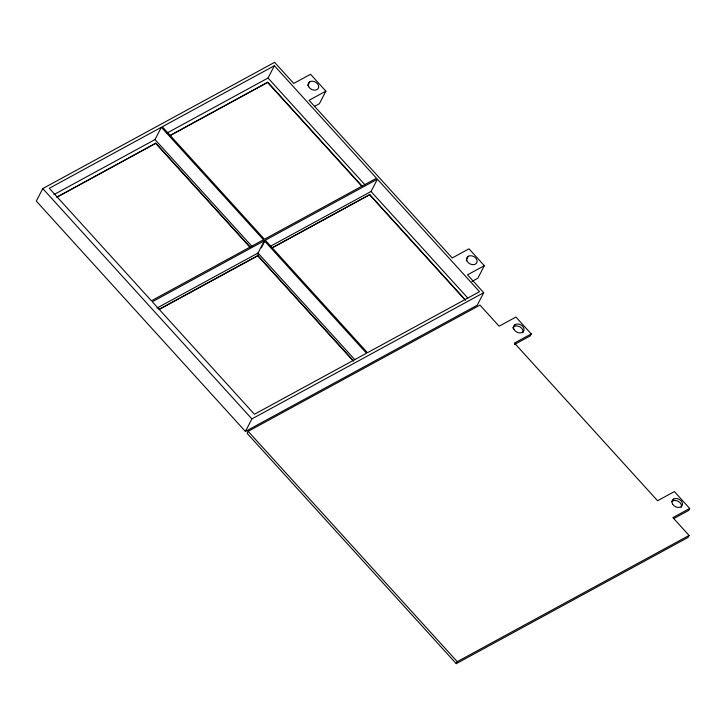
<?xml version="1.0" encoding="UTF-8"?>
<svg xmlns="http://www.w3.org/2000/svg" width="726" height="726" viewBox="0 0 726 726"><rect width="100%" height="100%" fill="white"/><g stroke="black" fill="none" stroke-linecap="round" stroke-linejoin="round"><path stroke-width="1.09" d="M166.862 133.121L268.03 78.027L274.374 65.73L376.504 178.233L264.445 239.253L162.306 126.751L274.374 65.73M269.872 246.577L371.031 191.492L377.384 179.195L479.514 291.689L367.447 352.709L265.317 240.215L377.384 179.195M42.77 188.578L36.3 201.111L245.415 431.444L477.236 305.21L483.707 292.678L467.508 274.845L484.324 265.689L469.005 248.818L452.198 257.975L309.058 100.315L325.874 91.158L310.556 74.288L293.74 83.445L274.591 62.345L42.77 188.578L251.886 418.911L245.415 431.444M53.942 194.604L155.001 139.573L161.353 127.277L263.484 239.771L151.416 300.791L49.286 188.297L161.353 127.277M56.927 197.245L155.863 143.204L250.216 247.13M169.839 135.762L267.785 82.256L362.147 186.192M307.815 85.577L309.802 81.72M325.874 91.158L319.404 103.7L314.458 106.386M264.355 240.733L152.288 301.762L254.427 414.256L366.494 353.235L264.355 240.733L258.011 253.038L257.739 255.797L159.829 309.113M261.414 247.784L264.827 241.159M271.751 248.165L369.788 194.613L465.675 300.228M248.147 431.335L247.121 433.322L456.237 663.655L688.048 537.422L689.074 535.443L672.884 517.611L689.7 508.454L674.381 491.584L657.565 500.74L514.435 343.08L531.25 333.924L515.932 317.053L499.116 326.21L479.968 305.111L248.147 431.335L457.253 661.667L456.237 663.655M466.264 260.108L468.261 256.251M484.324 265.689L477.853 278.23L471.918 281.461M512.665 328.07A5.599 4.156 27.3 0 1 514.153 326.473L515.179 324.486M531.25 333.924L530.225 335.911L514.398 344.523M672.612 501.004L673.637 499.016M689.7 508.454L688.675 510.442L673.837 518.518M57.045 197.009L155.863 143.204M169.957 135.526L267.785 82.256M156.952 308.06L258.011 253.038L354.805 359.651M159.048 309.358L257.866 255.552L353.743 361.167M271.96 247.875L369.788 194.613M251.886 418.911L483.707 292.678M457.253 661.667L689.074 535.443M514.153 326.473L515.297 326.047A5.599 4.156 27.3 0 1 521.177 327.78A5.599 4.156 27.3 0 1 522.82 332.771M268.03 78.027L364.86 184.694M371.031 191.492L467.834 298.114M267.667 82.492L362.02 186.428M369.67 194.849L464.785 299.62M155.001 139.573L251.804 246.196M155.736 143.439L250.125 247.403M257.739 255.797L352.881 360.586M671.713 501.693A5.599 4.156 27.3 0 1 678.465 501.457A5.599 4.156 27.3 0 1 681.269 507.302M672.494 504.016A5.599 4.156 27.3 0 0 681.705 506.231A5.599 4.156 27.3 0 0 677.467 498.662A5.599 4.156 27.3 0 0 672.494 504.016M514.035 329.486A5.599 4.156 27.3 0 0 523.255 331.7A5.599 4.156 27.3 0 0 519.017 324.132A5.599 4.156 27.3 0 0 514.035 329.486M467.117 261.251A5.599 4.156 27.3 0 0 476.329 263.465A5.599 4.156 27.3 0 0 472.091 255.897A5.599 4.156 27.3 0 0 467.117 261.251M308.659 86.721A5.599 4.156 27.3 0 0 317.879 88.935A5.599 4.156 27.3 0 0 313.641 81.366A5.599 4.156 27.3 0 0 308.659 86.721"/></g></svg>
